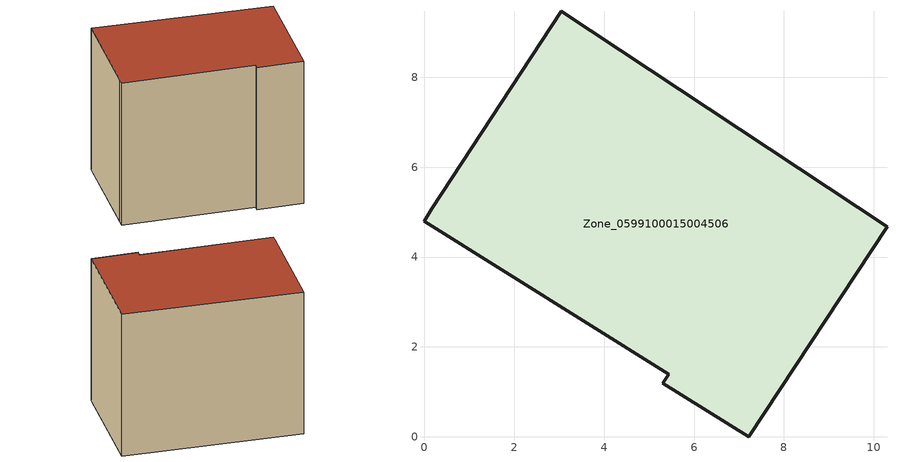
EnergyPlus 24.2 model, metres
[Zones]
Zone_0599100015004506
 floor ground (C_G): 10.3,4.67 7.22,0 5.3,1.19 5.43,1.39 0,4.8 0.16,5.08 3.05,9.47 z0.89
 wall outside (C_F): 3.05,9.47 0.16,5.08 0,4.8 5.43,1.39 5.3,1.19 7.22,0 10.3,4.67 3.05,9.47 z0.89:8.31
 roof outside (C_R): 10.3,4.67 3.05,9.47 0.16,5.08 0,4.8 5.43,1.39 5.3,1.19 7.22,0 z8.31
[BUILDING]
Pand.0599100015004506: North Axis=0; Terrain=City; Loads Convergence Tolerance Value=0.04; Temperature Convergence Tolerance Value=0.4; Solar Distribution=FullExterior; Maximum Number of Warmup Days=25; Minimum Number of Warmup Days=1
[Site:Location]
Rotterdam.The.Hague.AP_ZH_NLD Design_Conditions: Latitude=51.96; Longitude=4.45; Time Zone=1; Elevation=-4.5
[SITE:GROUNDTEMPERATURE:BUILDINGSURFACE]
18, 18, 18, 18, 18, 18, 18, 18, 18, 18, 18, 18
[MATERIAL] Thermal Absorptance=0.9; Solar Absorptance=0.7; Visible Absorptance=0.7
Name | Roughness | Thickness | Conductivity | Density | Specific Heat
G.TI.1975-1991 | MediumSmooth | 0.15 | 0.288461 | 540 | 1210
F.TI.1975-1991 | Rough | 0.3 | 0.230769 | 1920 | 840
R.TI.1975-1991 | MediumRough | 0.2 | 0.153846 | 1500 | 1000
[CONSTRUCTION]
C_G: G.TI.1975-1991
C_F: F.TI.1975-1991
C_R: R.TI.1975-1991
[ZONE]
Zone_0599100015004506: Type=1; Multiplier=1; Ceiling Height=Autocalculate; Volume=Autocalculate; Floor Area=autocalculate; Part of Total Floor Area=Yes
[ZONEINFILTRATION:DESIGNFLOWRATE]
Infil_Zone_0599100015004506: Zone or ZoneList or Space or SpaceList=Zone_0599100015004506; Schedule=AlwaysOn; Design Flow Rate Calculation Method=Flow/Area; Flow Rate per Floor Area=0.003; Constant Term Coefficient=1; Temperature Term Coefficient=0; Velocity Term Coefficient=0; Velocity Squared Term Coefficient=0
[HVACTEMPLATE:ZONE:IDEALLOADSAIRSYSTEM]
Zone_0599100015004506: Maximum Heating Supply Air Temperature=50; Minimum Cooling Supply Air Temperature=13; Maximum Heating Supply Air Humidity Ratio=0.0156; Minimum Cooling Supply Air Humidity Ratio=0.0077; Heating Limit=NoLimit; Cooling Limit=NoLimit; Dehumidification Control Type=ConstantSensibleHeatRatio; Cooling Sensible Heat Ratio=0.7; Dehumidification Setpoint=60; Humidification Control Type=None; Humidification Setpoint=30; Outdoor Air Method=None; Outdoor Air Flow Rate per Person=0.00944; Outdoor Air Flow Rate per Zone Floor Area=0; Outdoor Air Flow Rate per Zone=0; Demand Controlled Ventilation Type=None; Outdoor Air Economizer Type=NoEconomizer; Heat Recovery Type=None; Sensible Heat Recovery Effectiveness=0.7; Latent Heat Recovery Effectiveness=0.65
[ZONECONTROL:THERMOSTAT]
ThermostatControl_Zone_0599100015004506: Zone or ZoneList=Zone_0599100015004506; Control Type Schedule=DualSetpointControlType; Control 1=Thermostat_Zone_0599100015004506; Temperature Difference Between Cutout And Setpoint=0
[THERMOSTATSETPOINT:DUALSETPOINT]
Thermostat_Zone_0599100015004506: Heating Setpoint Temperature Schedule=HeatingSetpoint_Zone_0599100015004506; Cooling Setpoint Temperature Schedule=CoolingSetpoint_Zone_0599100015004506
[SCHEDULE:COMPACT]
HeatingSetpoint_Zone_0599100015004506: Through: 12/31, For: AllDays, Until: 24:00, 21
CoolingSetpoint_Zone_0599100015004506: Through: 12/31, For: AllDays, Until: 24:00, 24
DualSetpointControlType: Through: 12/31, For: AllDays, Until: 24:00, 4
AlwaysOn: Through: 12/31, For: AllDays, Until: 24:00, 1
